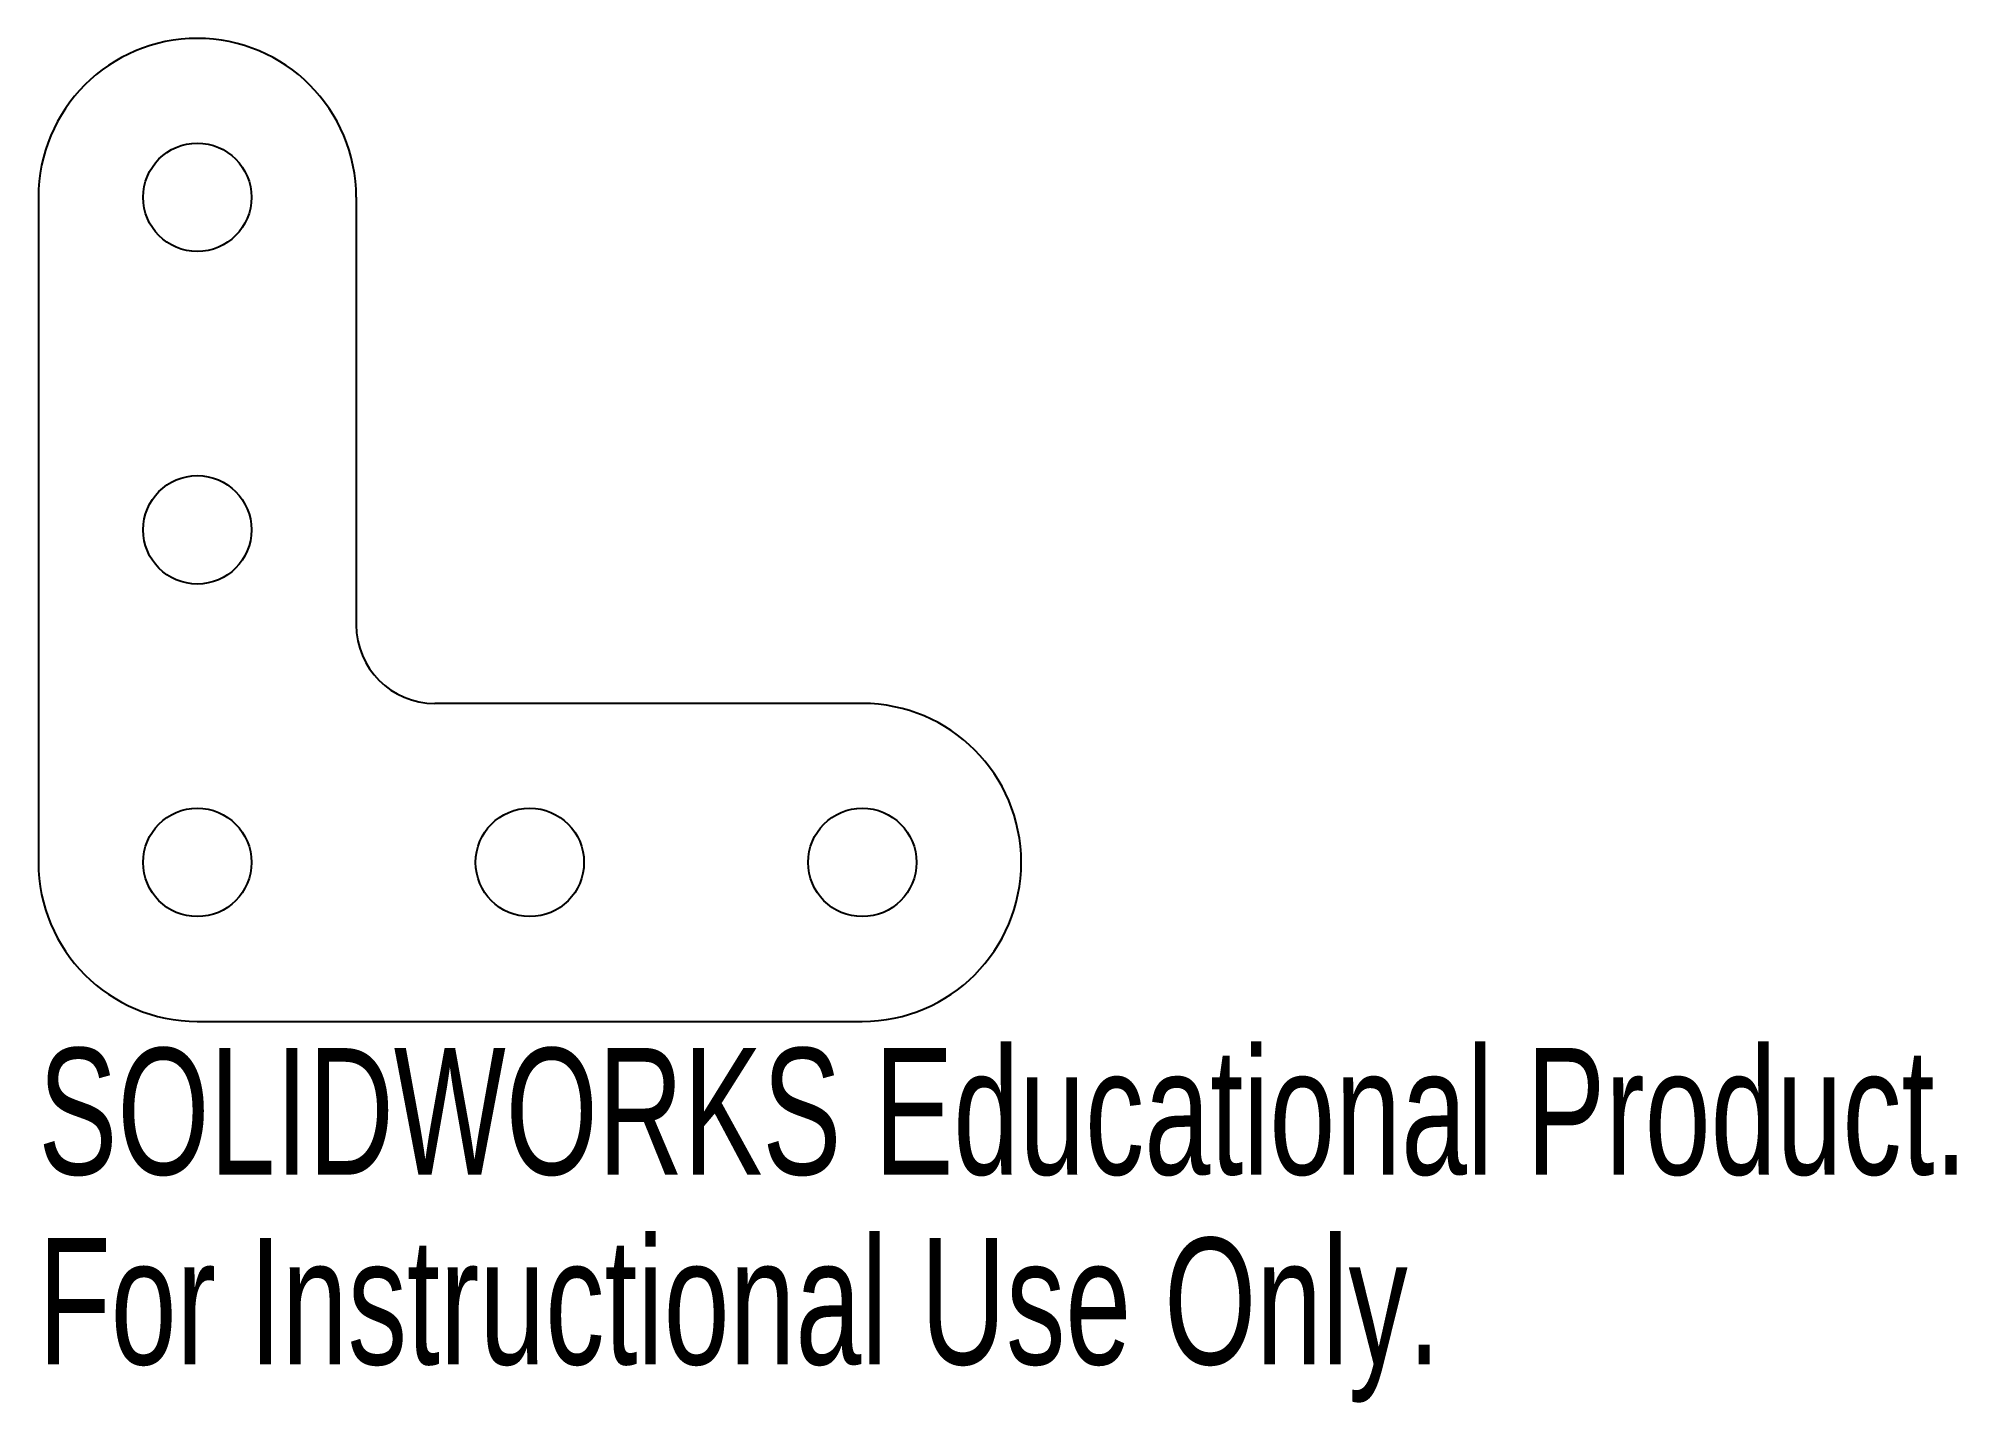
# Model space of a CAD drawing. Header units: millimetres. Extents: x -6.1 to 67.2, y -20.6 to 31.5.
import ezdxf

# ---------------------------------------------------------------- set-up
doc = ezdxf.new("R2010")
doc.units = ezdxf.units.MM
doc.styles.add('SLDTEXTSTYLE0', font='TXT', dxfattribs={"width": 0.7})

msp = doc.modelspace()

# ---------------------------------------------------------------- linework, layer by layer
at = {"color": 7, "linetype": 'Continuous', "lineweight": 25}
for p, q in [((-6.07, 25.4), (-6.07, 0)), ((6.07, 25.4), (6.07, 9.07)), ((25.4, 6.07), (9.07, 6.07)), ((0, -6.07), (25.4, -6.07))]:
    msp.add_line(p, q, dxfattribs=at)
for centre in [(0, 25.4), (0, 12.7), (0, 0), (12.7, 0), (25.4, 0)]:
    msp.add_circle(centre, 2.07, dxfattribs=at)
for centre, radius, start, end in [((0, 25.4), 6.07, 0, 180), ((9.07, 9.07), 3, 180, 270), ((25.4, 0), 6.07, 270, 90), ((0, 0), 6.07, 180, 270)]:
    msp.add_arc(centre, radius, start, end, dxfattribs=at)

# ---------------------------------------------------------------- texts
at = {"color": 7, "linetype": 'Continuous', "char_height": 4.83362, "attachment_point": 1, "style": 'SLDTEXTSTYLE0'}
for s, insert in [('SOLIDWORKS Educational Product.', (-6.07, -7.09)), ('For Instructional Use Only.', (-6.07, -14.34))]:
    msp.add_mtext(s, dxfattribs=dict(at, insert=insert))

doc.saveas('drawing.dxf')
